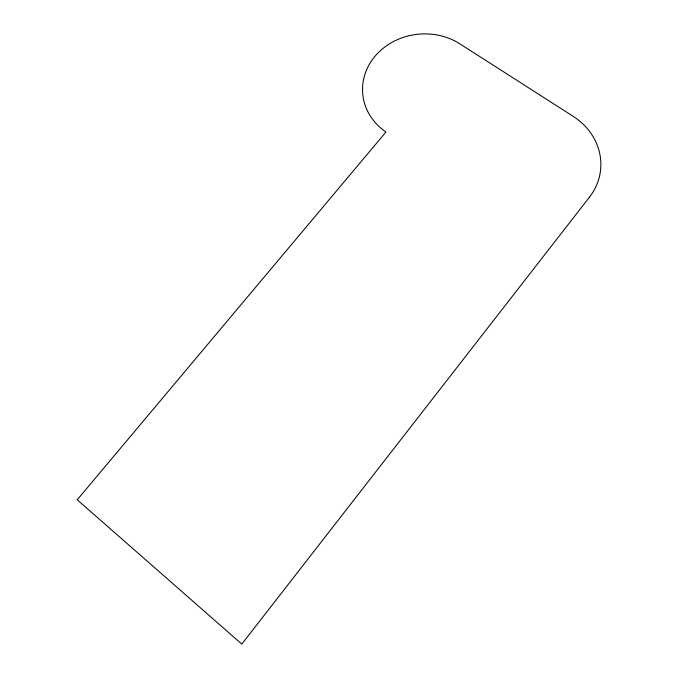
<?xml version="1.0" encoding="UTF-8"?>
<svg xmlns="http://www.w3.org/2000/svg" width="678" height="678" viewBox="0 0 678 678"><rect width="100%" height="100%" fill="white"/><g stroke="black" fill="none" stroke-linecap="round" stroke-linejoin="round"><path stroke-width="1.02" d="M589.479 197.145L241.792 644.1L77.224 499.788L385.96 132.015A61.19 54.494 -4.9 0 1 374.993 56.282A61.19 54.494 -4.9 0 1 459.938 43.884L573.19 116.345A63.935 57.706 5.6 0 1 589.479 197.145"/></g></svg>
